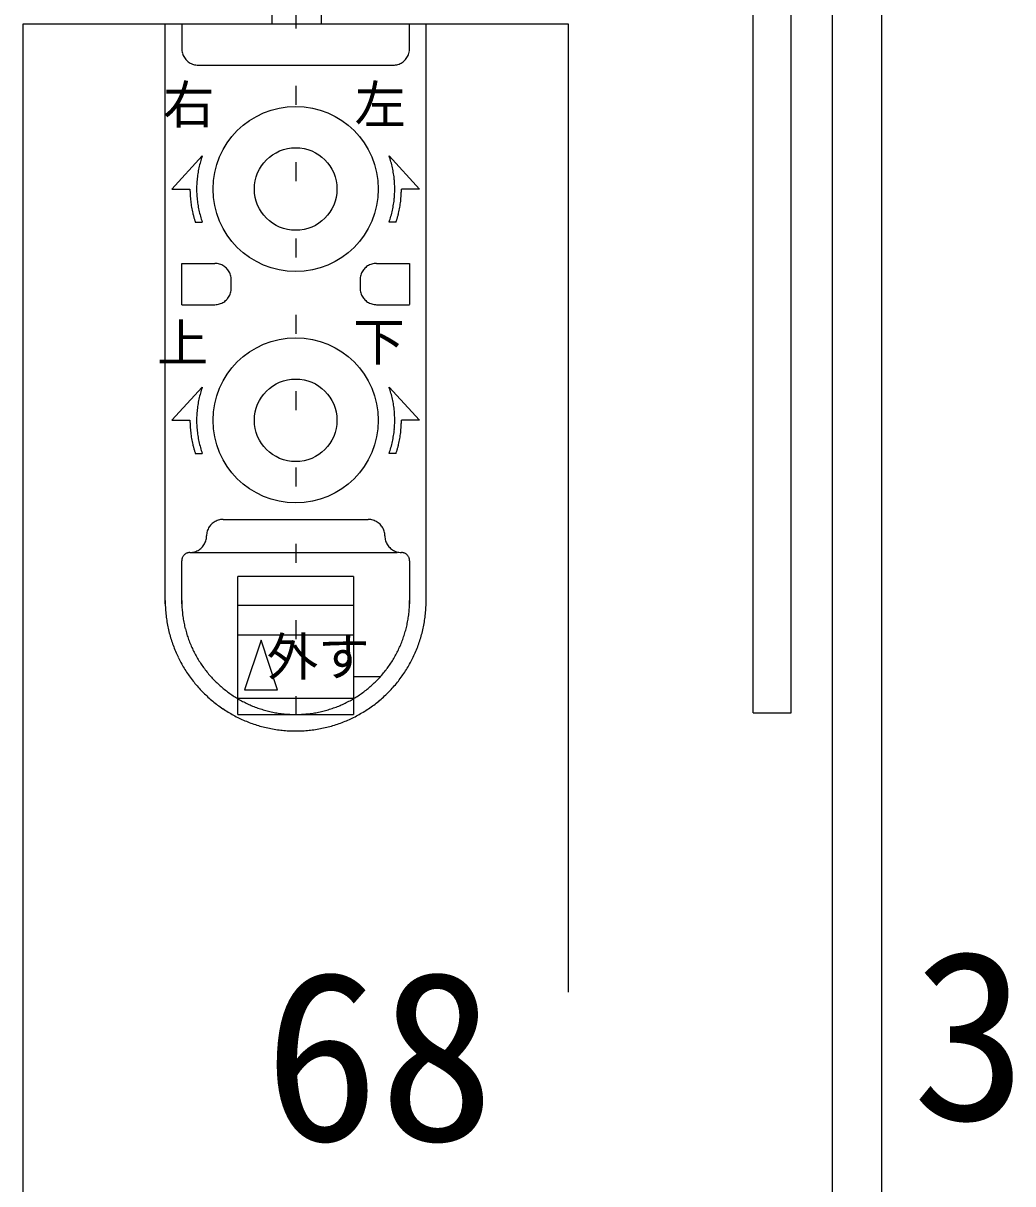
# Model space of a CAD drawing. Units: millimetres, scale not verified. Extents: x -800 to 800, y -554 to 554.
# Drawn here: x -217.8 to -157.8, y 310.3 to 380.6 of the extents above; entities that cross this region are included whole.
import ezdxf
from ezdxf.enums import TextEntityAlignment as Align

# ---------------------------------------------------------------- set-up
doc = ezdxf.new("R2010")
doc.units = ezdxf.units.MM
doc.header["$LTSCALE"] = 4
doc.linetypes.add('USER12', pattern=[1.154642, 0.288572, -0.86607])
doc.layers.add('2-0', color=7, linetype='Continuous', lineweight=25)
doc.styles.add('ＭＳ ゴシック', font='')
doc.styles.get('ＭＳ ゴシック').set_extended_font_data('MS Gothic')

msp = doc.modelspace()

# ---------------------------------------------------------------- linework, layer by layer
at = {"layer": '2-0'}
for p, q in [((-168.77, 166.551), (-168.77, 424.853)), ((-165.768, 166.551), (-165.768, 424.853)), ((-171.268, 338.853), (-171.268, 388.853)), ((-173.568, 338.853), (-173.568, 386.553)), ((-202.718, 384.352), (-202.718, 380.553)), ((-199.72, 384.352), (-199.72, 380.553)), ((-217.768, 166.551), (-217.768, 380.553)), ((-217.768, 380.553), (-184.77, 380.553)), ((-209.169, 345.453), (-209.169, 380.553)), ((-209.169, 380.553), (-193.368, 380.553)), ((-208.168, 380.553), (-208.168, 379.055)), ((-194.368, 379.054), (-194.368, 380.552)), ((-193.368, 345.453), (-193.368, 380.553)), ((-184.768, 380.553), (-184.768, 321.939)), ((-207.168, 378.053), (-195.368, 378.053)), ((-208.767, 370.553), (-206.922, 372.554)), ((-193.769, 370.553), (-195.614, 372.554)), ((-208.767, 370.553), (-207.67, 370.553)), ((-193.769, 370.553), (-194.866, 370.553)), ((-207.349, 368.553), (-206.922, 368.553)), ((-195.187, 368.553), (-195.614, 368.553)), ((-208.168, 366.053), (-206.167, 366.053)), ((-208.168, 363.553), (-208.168, 366.052)), ((-196.366, 366.053), (-194.368, 366.053)), ((-194.368, 366.053), (-194.368, 363.554)), ((-205.168, 364.553), (-205.168, 365.052)), ((-197.368, 365.053), (-197.368, 364.553)), ((-208.168, 363.553), (-206.167, 363.553)), ((-196.366, 363.553), (-194.368, 363.553)), ((-208.767, 356.554), (-206.922, 358.554)), ((-193.769, 356.554), (-195.614, 358.554)), ((-208.767, 356.554), (-207.67, 356.554)), ((-193.769, 356.554), (-194.866, 356.554)), ((-207.349, 354.553), (-206.922, 354.553)), ((-195.187, 354.553), (-195.614, 354.553)), ((-205.667, 350.553), (-196.869, 350.553)), ((-207.669, 348.553), (-195.119, 348.553)), ((-208.168, 345.453), (-208.168, 348.053)), ((-194.368, 348.053), (-194.368, 345.453)), ((-197.768, 347.1), (-204.769, 347.1)), ((-204.767, 345.369), (-197.767, 345.369)), ((-197.768, 343.553), (-204.769, 343.553)), ((-203.367, 343.251), (-204.368, 340.25)), ((-202.368, 340.251), (-203.367, 343.252)), ((-197.768, 341.053), (-196.126, 341.053)), ((-204.368, 340.251), (-202.368, 340.251)), ((-204.767, 339.745), (-197.767, 339.745)), ((-204.767, 338.753), (-197.767, 338.753)), ((-173.568, 338.853), (-171.268, 338.853))]:
    msp.add_line(p, q, dxfattribs=at)
at = {"layer": '2-0', "linetype": 'USER12'}
msp.add_line((-201.268, 390.654), (-201.268, 338.712), dxfattribs=at)
at = {"layer": '2-0'}
for points in [[(-204.767, 338.753), (-204.767, 339.745), (-204.767, 347.1)], [(-197.768, 347.1), (-197.768, 339.745), (-197.768, 338.753)]]:
    msp.add_lwpolyline(points, dxfattribs=at)
for centre, radius in [((-201.267, 370.553), 4.999), ((-201.268, 370.553), 2.5), ((-201.267, 356.554), 4.999), ((-201.268, 356.554), 2.5)]:
    msp.add_circle(centre, radius, dxfattribs=at)
for centre, radius, start, end in [((-207.155, 379.054), 1.013, 179.98381, 188.37888), ((-207.169, 379.052), 0.998, 188.39016, 196.69916), ((-207.171, 379.051), 0.996, 196.70549, 204.89004), ((-207.168, 379.053), 1, 204.89194, 212.9561), ((-195.367, 379.054), 1, 326.94597, 335.01793), ((-195.362, 379.052), 0.994, 335.01985, 343.22384), ((-195.362, 379.052), 0.995, 343.23038, 351.5698), ((-195.375, 379.054), 1.008, 351.58151, 0.01564), ((-207.164, 379.055), 1.004, 212.95483, 220.93614), ((-207.163, 379.056), 1.005, 220.93329, 228.88998), ((-207.165, 379.053), 1.002, 228.88722, 236.88398), ((-207.169, 379.048), 0.996, 236.88301, 244.97649), ((-207.171, 379.043), 0.991, 244.97891, 253.2034), ((-207.171, 379.045), 0.992, 253.21044, 261.56503), ((-207.169, 379.06), 1.007, 261.57713, 270.01706), ((-195.368, 379.061), 1.008, 269.98436, 278.41849), ((-195.366, 379.047), 0.995, 278.4302, 286.76962), ((-195.366, 379.047), 0.994, 286.77616, 294.98015), ((-195.369, 379.052), 1, 294.98207, 303.05403), ((-195.372, 379.057), 1.006, 303.05262, 311.03085), ((-195.374, 379.059), 1.008, 311.02773, 318.97227), ((-195.372, 379.057), 1.006, 318.96915, 326.94738), ((-201.273, 370.551), 5.995, 160.48709, 164.05764), ((-201.263, 370.551), 5.995, 15.94236, 19.51291), ((-201.28, 370.553), 5.987, 167.61571, 171.16251), ((-201.278, 370.553), 5.989, 164.05785, 167.61559), ((-201.258, 370.553), 5.989, 12.38441, 15.94215), ((-201.256, 370.553), 5.987, 8.83749, 12.38429), ((-201.28, 370.553), 5.988, 174.70103, 178.23428), ((-201.28, 370.553), 5.987, 171.16256, 174.70103), ((-201.256, 370.553), 5.987, 5.29897, 8.83744), ((-201.256, 370.553), 5.988, 1.76572, 5.29897), ((-201.252, 370.553), 6.417, 179.99987, 181.65045), ((-201.258, 370.553), 6.41, 181.65043, 183.30193), ((-201.265, 370.553), 6.403, 183.30191, 184.95484), ((-201.28, 370.553), 5.988, 178.23426, 181.76574), ((-201.28, 370.553), 5.988, 181.76572, 185.29897), ((-201.256, 370.553), 5.988, 354.70103, 358.23428), ((-201.256, 370.553), 5.988, 358.23426, 1.76574), ((-201.271, 370.553), 6.403, 355.04516, 356.69809), ((-201.278, 370.553), 6.41, 356.69807, 358.34957), ((-201.284, 370.553), 6.417, 358.34955, 0.00013), ((-201.273, 370.552), 6.396, 184.95482, 186.60968), ((-201.282, 370.551), 6.387, 186.60966, 188.26693), ((-201.291, 370.55), 6.378, 188.26692, 189.92708), ((-201.28, 370.553), 5.987, 185.29897, 188.83744), ((-201.28, 370.553), 5.987, 188.83749, 192.38429), ((-201.256, 370.553), 5.987, 347.61571, 351.16251), ((-201.256, 370.553), 5.987, 351.16256, 354.70103), ((-201.245, 370.55), 6.378, 350.07292, 351.73308), ((-201.254, 370.551), 6.387, 351.73307, 353.39034), ((-201.263, 370.552), 6.396, 353.39032, 355.04518), ((-201.3, 370.548), 6.368, 189.92707, 191.59057), ((-201.31, 370.546), 6.358, 191.59056, 193.25782), ((-201.32, 370.544), 6.347, 193.25782, 194.92923), ((-201.33, 370.541), 6.337, 194.92923, 196.60516), ((-201.278, 370.554), 5.989, 192.38441, 195.94215), ((-201.273, 370.555), 5.995, 195.94236, 199.51291), ((-201.263, 370.555), 5.995, 340.48709, 344.05764), ((-201.258, 370.554), 5.989, 344.05785, 347.61559), ((-201.206, 370.541), 6.337, 343.39484, 345.07077), ((-201.216, 370.544), 6.347, 345.07077, 346.74218), ((-201.226, 370.546), 6.358, 346.74218, 348.40944), ((-201.235, 370.548), 6.368, 348.40943, 350.07293), ((-201.34, 370.538), 6.327, 196.60517, 198.28591), ((-201.196, 370.538), 6.327, 341.71409, 343.39483), ((-206.167, 365.047), 1.007, 81.57713, 90.01706), ((-206.165, 365.062), 0.992, 73.21044, 81.56503), ((-206.164, 365.064), 0.991, 64.97891, 73.2034), ((-206.167, 365.059), 0.996, 56.88301, 64.97649), ((-196.369, 365.06), 0.996, 115.03139, 123.12486), ((-196.371, 365.065), 0.991, 106.80448, 115.02896), ((-196.371, 365.063), 0.992, 98.44285, 106.79743), ((-196.369, 365.048), 1.007, 89.99081, 98.43074), ((-206.17, 365.054), 1.002, 48.88722, 56.88398), ((-206.172, 365.051), 1.005, 40.93329, 48.88998), ((-206.171, 365.052), 1.004, 32.95483, 40.93614), ((-206.168, 365.054), 1, 24.89194, 32.9561), ((-206.164, 365.056), 0.996, 16.70549, 24.89004), ((-206.166, 365.055), 0.998, 8.39016, 16.69916), ((-196.369, 365.056), 0.998, 163.30871, 171.61771), ((-196.371, 365.057), 0.996, 155.11783, 163.30238), ((-196.368, 365.055), 1, 147.05178, 155.11593), ((-196.364, 365.053), 1.004, 139.07173, 147.05304), ((-196.364, 365.052), 1.005, 131.1179, 139.07459), ((-196.366, 365.055), 1.002, 123.1239, 131.12066), ((-206.181, 365.054), 1.013, 359.98381, 8.37888), ((-206.187, 364.554), 1.019, 351.64678, 0.01885), ((-196.355, 365.054), 1.013, 171.62899, 180.02406), ((-196.349, 364.555), 1.019, 179.98902, 188.3611), ((-206.169, 364.553), 1.002, 311.05509, 319.03384), ((-206.168, 364.553), 1.001, 319.03162, 327.03764), ((-206.166, 364.551), 0.998, 327.03708, 335.12283), ((-206.164, 364.55), 0.996, 335.12545, 343.32227), ((-206.169, 364.551), 1.001, 343.3292, 351.63517), ((-196.367, 364.552), 1.001, 188.37271, 196.67867), ((-196.372, 364.551), 0.996, 196.6856, 204.88242), ((-196.37, 364.552), 0.998, 204.88504, 212.9708), ((-196.367, 364.553), 1.001, 212.97024, 220.97626), ((-196.367, 364.554), 1.002, 220.97403, 228.95279), ((-206.167, 364.565), 1.012, 269.98207, 278.38486), ((-206.165, 364.548), 0.995, 278.39658, 286.72647), ((-206.164, 364.545), 0.991, 286.73341, 294.9474), ((-206.165, 364.548), 0.995, 294.94998, 303.04664), ((-206.168, 364.551), 0.999, 303.04605, 311.05733), ((-196.368, 364.552), 0.999, 228.95055, 236.96183), ((-196.371, 364.548), 0.995, 236.96123, 245.05789), ((-196.372, 364.545), 0.991, 245.06048, 253.27446), ((-196.371, 364.549), 0.995, 253.2814, 261.61129), ((-196.369, 364.565), 1.012, 261.62302, 270.02581), ((-201.304, 356.558), 5.963, 160.45642, 164.04114), ((-201.232, 356.558), 5.963, 15.95886, 19.54358), ((-201.292, 356.555), 5.976, 167.6086, 171.161), ((-201.299, 356.557), 5.968, 164.04128, 167.60856), ((-201.237, 356.557), 5.968, 12.39144, 15.95872), ((-201.244, 356.555), 5.976, 8.839, 12.3914), ((-201.279, 356.554), 5.989, 174.70177, 178.23509), ((-201.285, 356.554), 5.983, 171.16097, 174.70186), ((-201.251, 356.554), 5.983, 5.29814, 8.83903), ((-201.257, 356.554), 5.989, 1.76491, 5.29823), ((-201.252, 356.554), 6.417, 179.99987, 181.65045), ((-201.258, 356.554), 6.41, 181.65043, 183.30193), ((-201.265, 356.553), 6.403, 183.30191, 184.95484), ((-201.275, 356.553), 5.993, 178.23497, 181.76503), ((-201.273, 356.554), 5.994, 181.76491, 185.29611), ((-201.263, 356.554), 5.994, 354.70389, 358.23509), ((-201.261, 356.553), 5.993, 358.23497, 1.76503), ((-201.271, 356.553), 6.403, 355.04516, 356.69809), ((-201.278, 356.554), 6.41, 356.69807, 358.34957), ((-201.284, 356.554), 6.417, 358.34955, 0.00013), ((-201.273, 356.552), 6.396, 184.95482, 186.60968), ((-201.282, 356.551), 6.387, 186.60966, 188.26693), ((-201.291, 356.55), 6.378, 188.26692, 189.92708), ((-201.3, 356.548), 6.368, 189.92707, 191.59057), ((-201.274, 356.553), 5.994, 185.29602, 188.8327), ((-201.276, 356.553), 5.991, 188.83265, 192.37879), ((-201.26, 356.553), 5.991, 347.62121, 351.16735), ((-201.262, 356.553), 5.994, 351.1673, 354.70398), ((-201.235, 356.548), 6.368, 348.40943, 350.07293), ((-201.245, 356.55), 6.378, 350.07292, 351.73308), ((-201.254, 356.551), 6.387, 351.73307, 353.39034), ((-201.263, 356.552), 6.396, 353.39032, 355.04518), ((-201.31, 356.546), 6.358, 191.59056, 193.25782), ((-201.32, 356.544), 6.347, 193.25782, 194.92923), ((-201.33, 356.541), 6.337, 194.92923, 196.60516), ((-201.34, 356.539), 6.327, 196.60517, 198.28591), ((-201.278, 356.553), 5.989, 192.37882, 195.93785), ((-201.279, 356.552), 5.989, 195.93799, 199.51257), ((-201.257, 356.552), 5.989, 340.48743, 344.06201), ((-201.258, 356.553), 5.989, 344.06215, 347.62118), ((-201.196, 356.539), 6.327, 341.71409, 343.39483), ((-201.206, 356.541), 6.337, 343.39484, 345.07077), ((-201.216, 356.544), 6.347, 345.07077, 346.74218), ((-201.226, 356.546), 6.358, 346.74218, 348.40944), ((-205.67, 349.556), 0.996, 106.70549, 114.89004), ((-205.669, 349.554), 0.998, 98.39016, 106.69916), ((-205.667, 349.54), 1.013, 89.98381, 98.37888), ((-196.869, 349.54), 1.013, 81.62112, 90.01619), ((-196.867, 349.554), 0.998, 73.30084, 81.60984), ((-196.866, 349.556), 0.996, 65.10996, 73.29451), ((-205.676, 349.556), 0.992, 163.21044, 171.56503), ((-205.678, 349.556), 0.991, 154.97891, 163.2034), ((-205.673, 349.554), 0.996, 146.88301, 154.97649), ((-205.668, 349.55), 1.002, 138.88722, 146.88398), ((-205.665, 349.548), 1.005, 130.93329, 138.88998), ((-205.666, 349.549), 1.004, 122.95483, 130.93614), ((-205.668, 349.553), 1, 114.89194, 122.9561), ((-196.868, 349.553), 1, 57.0439, 65.10806), ((-196.87, 349.549), 1.004, 49.06386, 57.04517), ((-196.871, 349.548), 1.005, 41.11002, 49.06671), ((-196.868, 349.55), 1.002, 33.11602, 41.11278), ((-196.863, 349.554), 0.996, 25.02351, 33.11699), ((-196.858, 349.556), 0.991, 16.7966, 25.02109), ((-196.86, 349.556), 0.992, 8.43497, 16.78956), ((-207.666, 349.553), 0.999, 327.01624, 335.09137), ((-207.663, 349.552), 0.995, 335.09345, 343.28695), ((-207.665, 349.552), 0.998, 343.2934, 351.60817), ((-207.68, 349.554), 1.013, 351.6195, 0.01652), ((-205.661, 349.554), 1.007, 171.57713, 180.01706), ((-196.875, 349.554), 1.007, 359.98294, 8.42287), ((-194.856, 349.554), 1.013, 179.98348, 188.3805), ((-194.871, 349.552), 0.998, 188.39183, 196.7066), ((-194.873, 349.552), 0.995, 196.71305, 204.90655), ((-194.87, 349.553), 0.999, 204.90863, 212.98376), ((-207.664, 348.05), 0.505, 131.12598, 139.05076), ((-207.665, 348.052), 0.503, 123.16124, 131.12957), ((-207.667, 348.055), 0.499, 115.08759, 123.16299), ((-207.669, 348.059), 0.495, 106.86274, 115.08581), ((-207.669, 348.06), 0.494, 98.48142, 106.85608), ((-207.669, 348.054), 0.499, 89.98554, 98.46928), ((-207.668, 349.568), 1.014, 269.98169, 278.39271), ((-207.666, 349.551), 0.997, 278.40475, 286.74115), ((-207.665, 349.547), 0.994, 286.7483, 294.96462), ((-207.667, 349.551), 0.998, 294.96726, 303.06087), ((-207.669, 349.555), 1.002, 303.06017, 311.06311), ((-207.671, 349.557), 1.005, 311.06062, 319.02719), ((-207.67, 349.556), 1.003, 319.02458, 327.01729), ((-194.866, 349.556), 1.003, 212.98271, 220.97542), ((-194.865, 349.557), 1.005, 220.97281, 228.93938), ((-194.866, 349.555), 1.002, 228.93689, 236.93983), ((-194.869, 349.551), 0.998, 236.93913, 245.03274), ((-194.871, 349.547), 0.994, 245.03538, 253.2517), ((-194.87, 349.551), 0.997, 253.25885, 261.59525), ((-194.868, 349.568), 1.014, 261.60729, 270.01831), ((-194.867, 348.054), 0.499, 81.53072, 90.01446), ((-194.866, 348.06), 0.494, 73.14392, 81.51858), ((-194.867, 348.059), 0.495, 64.91419, 73.13726), ((-194.868, 348.055), 0.499, 56.83701, 64.91241), ((-194.871, 348.052), 0.503, 48.87043, 56.83876), ((-194.872, 348.05), 0.505, 40.94924, 48.87402), ((-207.665, 348.053), 0.502, 171.57487, 180.01359), ((-207.671, 348.054), 0.497, 163.23456, 171.56357), ((-207.67, 348.054), 0.497, 155.04544, 163.22861), ((-207.667, 348.052), 0.501, 146.99799, 155.04418), ((-207.664, 348.051), 0.504, 139.04708, 147.00003), ((-194.871, 348.051), 0.504, 32.99997, 40.95292), ((-194.869, 348.052), 0.501, 24.95582, 33.00201), ((-194.866, 348.054), 0.497, 16.77139, 24.95456), ((-194.865, 348.054), 0.497, 8.43643, 16.76544), ((-194.87, 348.053), 0.502, 359.98641, 8.42513), ((-201.143, 345.653), 8.026, 179.99754, 182.90044), ((-201.153, 345.653), 7.014, 179.99755, 182.89917), ((-201.382, 345.654), 7.014, 357.10081, 0.00245), ((-201.398, 345.653), 8.031, 357.10002, 0.00249), ((-201.214, 345.649), 7.955, 182.90105, 185.79891), ((-201.215, 345.65), 6.952, 182.89977, 185.79631), ((-201.26, 345.645), 6.907, 185.79684, 188.6848), ((-201.275, 345.647), 6.907, 351.31505, 354.20309), ((-201.321, 345.651), 6.952, 354.20363, 357.10021), ((-201.326, 345.649), 7.958, 354.20168, 357.09941), ((-201.266, 345.644), 7.903, 185.79945, 188.68877), ((-201.3, 345.639), 7.868, 188.68924, 191.56713), ((-201.291, 345.641), 6.876, 188.68527, 191.56179), ((-201.309, 345.637), 6.858, 191.56219, 194.42507), ((-201.227, 345.638), 6.858, 345.57452, 348.43755), ((-201.245, 345.642), 6.876, 348.43794, 351.31458), ((-201.237, 345.639), 7.869, 348.43298, 351.31123), ((-201.273, 345.644), 7.905, 351.3117, 354.20114), ((-201.321, 345.635), 7.847, 191.56753, 194.43176), ((-201.33, 345.633), 7.838, 194.43209, 197.28109), ((-201.316, 345.635), 6.85, 194.42539, 197.27307), ((-201.316, 345.635), 6.85, 197.27333, 200.10491), ((-201.219, 345.636), 6.85, 339.89429, 342.72608), ((-201.219, 345.636), 6.849, 342.72633, 345.5742), ((-201.206, 345.632), 7.837, 342.7177, 345.56745), ((-201.215, 345.634), 7.847, 345.56777, 348.43257), ((-201.33, 345.633), 7.838, 197.28135, 200.1142), ((-201.322, 345.635), 7.846, 200.11439, 202.93079), ((-201.31, 345.638), 6.857, 200.10509, 202.9203), ((-201.3, 345.642), 6.868, 202.92042, 205.71955), ((-201.235, 345.643), 6.867, 334.27918, 337.07855), ((-201.225, 345.639), 6.856, 337.07867, 339.89411), ((-201.212, 345.634), 7.844, 337.06611, 339.88351), ((-201.205, 345.632), 7.837, 339.8837, 342.71744), ((-201.31, 345.641), 7.858, 202.93092, 205.73116), ((-201.296, 345.648), 7.875, 205.73122, 208.51611), ((-201.287, 345.648), 6.881, 205.71961, 208.50348), ((-201.274, 345.655), 6.896, 208.50349, 211.27341), ((-201.262, 345.663), 6.911, 211.27338, 214.03106), ((-201.273, 345.664), 6.91, 325.96683, 328.7248), ((-201.261, 345.656), 6.896, 328.72477, 331.49497), ((-201.248, 345.649), 6.881, 331.49498, 334.27911), ((-201.238, 345.646), 7.872, 331.47861, 334.26461), ((-201.223, 345.639), 7.856, 334.26468, 337.06599), ((-201.281, 345.656), 7.892, 208.51612, 211.28695), ((-201.266, 345.665), 7.909, 211.28691, 214.04538), ((-201.251, 345.67), 6.924, 214.03099, 216.7785), ((-201.242, 345.676), 6.935, 216.7784, 219.51808), ((-201.293, 345.677), 6.934, 320.47924, 323.2192), ((-201.284, 345.671), 6.924, 323.2191, 325.9669), ((-201.267, 345.663), 7.906, 325.9471, 328.70667), ((-201.253, 345.654), 7.889, 328.70665, 331.47859), ((-201.253, 345.673), 7.925, 214.04531, 216.79347), ((-201.243, 345.681), 7.938, 216.79338, 219.53356), ((-201.237, 345.681), 6.942, 219.51796, 222.25235), ((-201.234, 345.683), 6.946, 222.25222, 224.98401), ((-201.235, 345.683), 6.945, 224.98387, 227.71582), ((-201.301, 345.684), 6.945, 312.28073, 315.01291), ((-201.301, 345.685), 6.945, 315.01278, 317.74483), ((-201.299, 345.682), 6.942, 317.7447, 320.47936), ((-201.29, 345.679), 7.935, 320.45688, 323.19805), ((-201.28, 345.672), 7.922, 323.19795, 325.94717), ((-201.236, 345.687), 7.947, 219.53344, 222.2682), ((-201.232, 345.69), 7.951, 222.26807, 225.00007), ((-201.232, 345.69), 7.951, 224.99993, 227.73193), ((-201.238, 345.68), 6.941, 227.71569, 230.45055), ((-201.243, 345.673), 6.932, 230.45043, 233.19088), ((-201.25, 345.664), 6.92, 233.19078, 235.93937), ((-201.286, 345.665), 6.921, 304.05667, 306.80538), ((-201.293, 345.675), 6.932, 306.80529, 309.54591), ((-201.298, 345.681), 6.941, 309.54579, 312.28086), ((-201.302, 345.689), 7.949, 312.25622, 314.98885), ((-201.301, 345.689), 7.949, 314.98871, 317.72148), ((-201.298, 345.685), 7.944, 317.72135, 320.45699), ((-201.236, 345.686), 7.947, 227.7318, 230.46656), ((-201.241, 345.679), 7.938, 230.46644, 233.20662), ((-201.249, 345.669), 7.925, 233.20653, 235.95469), ((-201.258, 345.652), 6.906, 235.9393, 238.69836), ((-201.266, 345.639), 6.891, 238.69833, 241.46989), ((-201.273, 345.625), 6.875, 241.46991, 244.25569), ((-201.28, 345.612), 6.861, 244.25575, 247.05703), ((-201.284, 345.601), 6.849, 247.05716, 249.87474), ((-201.252, 345.604), 6.851, 290.12151, 292.93891), ((-201.257, 345.614), 6.862, 292.93904, 295.74021), ((-201.263, 345.627), 6.876, 295.74028, 298.52602), ((-201.27, 345.641), 6.892, 298.52603, 301.29763), ((-201.278, 345.654), 6.907, 301.2976, 304.05673), ((-201.286, 345.669), 7.924, 304.03256, 306.78084), ((-201.293, 345.679), 7.937, 306.78075, 309.52124), ((-201.299, 345.686), 7.945, 309.52112, 312.25635), ((-201.258, 345.656), 7.909, 235.95462, 238.71309), ((-201.267, 345.642), 7.892, 238.71305, 241.48388), ((-201.275, 345.626), 7.875, 241.48389, 244.26878), ((-201.287, 345.595), 6.842, 249.87492, 252.70908), ((-201.287, 345.594), 6.841, 252.70934, 255.55976), ((-201.285, 345.601), 6.849, 255.56008, 258.42583), ((-201.281, 345.619), 6.867, 258.42623, 261.30571), ((-201.277, 345.649), 6.898, 261.30618, 264.19715), ((-201.272, 345.694), 6.943, 264.19769, 267.09725), ((-201.269, 345.756), 7.005, 267.09785, 270.00246), ((-201.268, 345.761), 7.009, 269.99753, 272.90133), ((-201.265, 345.699), 6.946, 272.90193, 275.80077), ((-201.26, 345.654), 6.901, 275.80131, 278.69166), ((-201.255, 345.623), 6.87, 278.69213, 281.57108), ((-201.252, 345.605), 6.851, 281.57148, 284.43678), ((-201.25, 345.597), 6.843, 284.43711, 287.28718), ((-201.25, 345.598), 6.844, 287.28743, 290.12133), ((-201.261, 345.628), 7.876, 295.71927, 298.50369), ((-201.269, 345.643), 7.893, 298.5037, 301.27426), ((-201.278, 345.657), 7.91, 301.27423, 304.03263), ((-201.282, 345.612), 7.858, 244.26884, 247.06908), ((-201.287, 345.6), 7.846, 247.06921, 249.88561), ((-201.29, 345.593), 7.838, 249.8858, 252.71865), ((-201.29, 345.592), 7.838, 252.71891, 255.56791), ((-201.287, 345.601), 7.847, 255.56824, 258.43247), ((-201.283, 345.622), 7.868, 258.43287, 261.31076), ((-201.254, 345.626), 7.872, 278.68402, 281.56038), ((-201.249, 345.605), 7.851, 281.56077, 284.42362), ((-201.247, 345.596), 7.841, 284.42394, 287.27172), ((-201.247, 345.596), 7.841, 287.27197, 290.10378), ((-201.249, 345.603), 7.848, 290.10396, 292.91951), ((-201.254, 345.614), 7.861, 292.91963, 295.7192), ((-201.278, 345.657), 7.903, 261.31123, 264.20055), ((-201.273, 345.708), 7.955, 264.20109, 267.09895), ((-201.269, 345.779), 8.026, 267.09956, 270.00246), ((-201.268, 345.784), 8.031, 269.99755, 272.89863), ((-201.264, 345.713), 7.96, 272.89923, 275.79535), ((-201.259, 345.661), 7.908, 275.79589, 278.68355)]:
    msp.add_arc(centre, radius, start, end, dxfattribs=at)

# ---------------------------------------------------------------- texts
at = {"layer": '2-0', "style": 'ＭＳ ゴシック'}
for s, height, p in [('右', 2.284, (-209.302, 373.84)), ('左', 2.284, (-197.703, 373.84)), ('上', 2.284, (-209.673, 359.411)), ('下', 2.284, (-197.787, 359.492)), ('外す', 2.284, (-203.024, 340.42)), ('3', 10.26, (-163.944, 311.139)), ('68', 10.26, (-203.184, 309.881))]:
    msp.add_text(s, height=height, dxfattribs=at).set_placement(p, align=Align.BOTTOM_LEFT)

doc.saveas('drawing.dxf')
